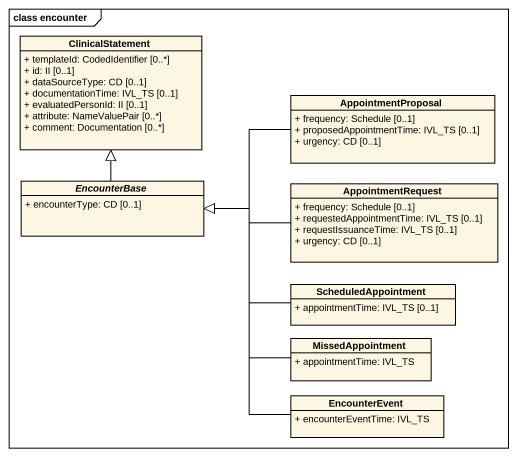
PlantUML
@startuml
mainframe class encounter
hide circle
hide empty members
skinparam classAttributeIconSize 0
class ClinicalStatement {
  + templateId: CodedIdentifier [0..*]
  + id: II [0..1]
  + dataSourceType: CD [0..1]
  + documentationTime: IVL_TS [0..1]
  + evaluatedPersonId: II [0..1]
  + attribute: NameValuePair [0..*]
  + comment: Documentation [0..*]
}
class AppointmentProposal {
  + frequency: Schedule [0..1]
  + proposedAppointmentTime: IVL_TS [0..1]
  + urgency: CD [0..1]
}
abstract class EncounterBase {
  + encounterType: CD [0..1]
}
class AppointmentRequest {
  + frequency: Schedule [0..1]
  + requestedAppointmentTime: IVL_TS [0..1]
  + requestIssuanceTime: IVL_TS [0..1]
  + urgency: CD [0..1]
}
class ScheduledAppointment {
  + appointmentTime: IVL_TS [0..1]
}
class MissedAppointment {
  + appointmentTime: IVL_TS
}
class EncounterEvent {
  + encounterEventTime: IVL_TS
}
AppointmentProposal -left-|> EncounterBase
EncounterBase -up-|> ClinicalStatement
AppointmentRequest -left-|> EncounterBase
ScheduledAppointment -left-|> EncounterBase
MissedAppointment -up-|> EncounterBase
EncounterEvent -up-|> EncounterBase
@enduml
